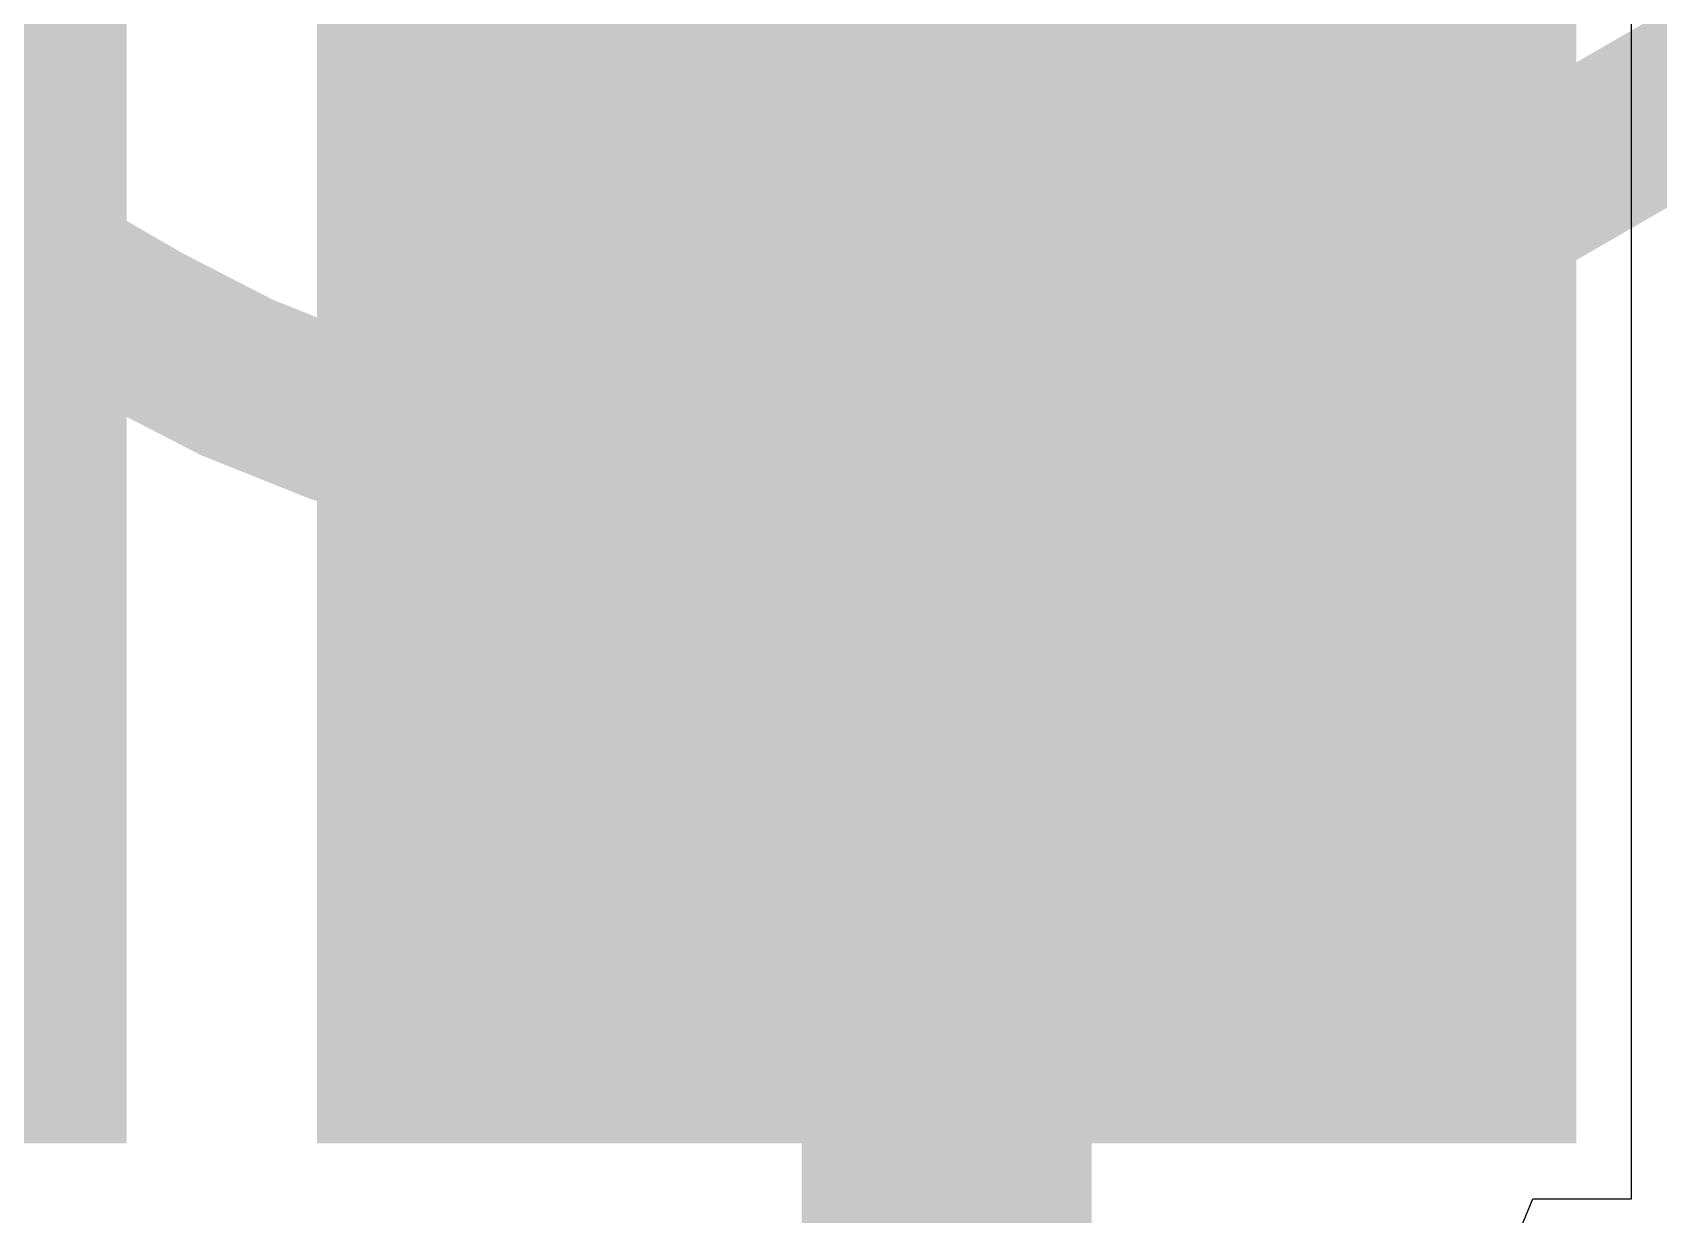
# Model space of a CAD drawing. Header units: inches. Extents: x -2.6 to 46, y -0.6 to 52.9.
# Drawn here: x 27.709 to 29.134, y 20.646 to 21.682 of the extents above; entities that cross this region are included whole.
import ezdxf

# ---------------------------------------------------------------- set-up
doc = ezdxf.new("R2010")
doc.units = ezdxf.units.IN
for name, color, linetype in [('Bottom Overlay', 54, 'Continuous'), ('Top Layer', 1, 'Continuous'), ('Top Paste', 8, 'Continuous'), ('Top Solder', 216, 'Continuous')]:
    doc.layers.add(name, color=color, linetype=linetype)

msp = doc.modelspace()

# ---------------------------------------------------------------- hatches: boundary and pattern name
at = {"layer": 'Top Layer'}
msp.add_hatch(color=1, dxfattribs=at).paths.add_polyline_path([(28.06, 20.81), (28.06, 23.35), (28.96, 23.35), (28.96, 20.81)])
at = {"layer": 'Top Paste'}
msp.add_hatch(color=8, dxfattribs=at).paths.add_polyline_path([(28.06, 20.81), (28.06, 23.35), (28.96, 23.35), (28.96, 20.81)])
at = {"layer": 'Top Solder'}
for points in [[(26.6884, 20.7084), (26.6884, 23.4516), (27.7916, 23.4516), (27.7916, 20.7084)], [(27.9584, 20.7084), (27.9584, 23.4516), (29.0616, 23.4516), (29.0616, 20.7084)]]:
    msp.add_hatch(color=216, dxfattribs=at).paths.add_polyline_path(points)

# ---------------------------------------------------------------- linework, layer by layer
at = {"layer": 'Bottom Overlay'}
for points in [[(26.4339, 22.2137, 0.15, 0.15, 0), (27.803, 21.4233, 0.15, 0.15, 0)], [(28.8096, 21.4233, 0.15, 0.15, 0), (30.1787, 22.2137, 0.15, 0.15, 0)], [(28.8096, 21.4233, 0.15, 0.15, -0.267949), (27.803, 21.4233, 0.15, 0.15, 0)]]:
    msp.add_lwpolyline(points, format="xyseb", dxfattribs=at)
for points in [[(27.7655, 21.4233, 0.075, 0.075, 1), (27.8405, 21.4233, 0.075, 0.075, 1)], [(27.7655, 21.4233, 0.075, 0.075, 1), (27.8405, 21.4233, 0.075, 0.075, 1)], [(28.7721, 21.4233, 0.075, 0.075, 1), (28.8471, 21.4233, 0.075, 0.075, 1)], [(28.7721, 21.4233, 0.075, 0.075, 1), (28.8471, 21.4233, 0.075, 0.075, 1)]]:
    msp.add_lwpolyline(points, format="xyseb", close=True, dxfattribs=at)
at = {"layer": 'Top Layer'}
for p, q in [((29.11, 20.66), (29.11, 23.5)), ((28.9184, 20.406), (29.0236, 20.66)), ((29.0236, 20.66), (29.11, 20.66))]:
    msp.add_line(p, q, dxfattribs=at)
msp.add_lwpolyline([(28.51, 20.415, 0.254, 0.254, 0), (28.51, 22.08, 0.254, 0.254, 0)], format="xyseb", dxfattribs=at)

doc.saveas('drawing.dxf')
